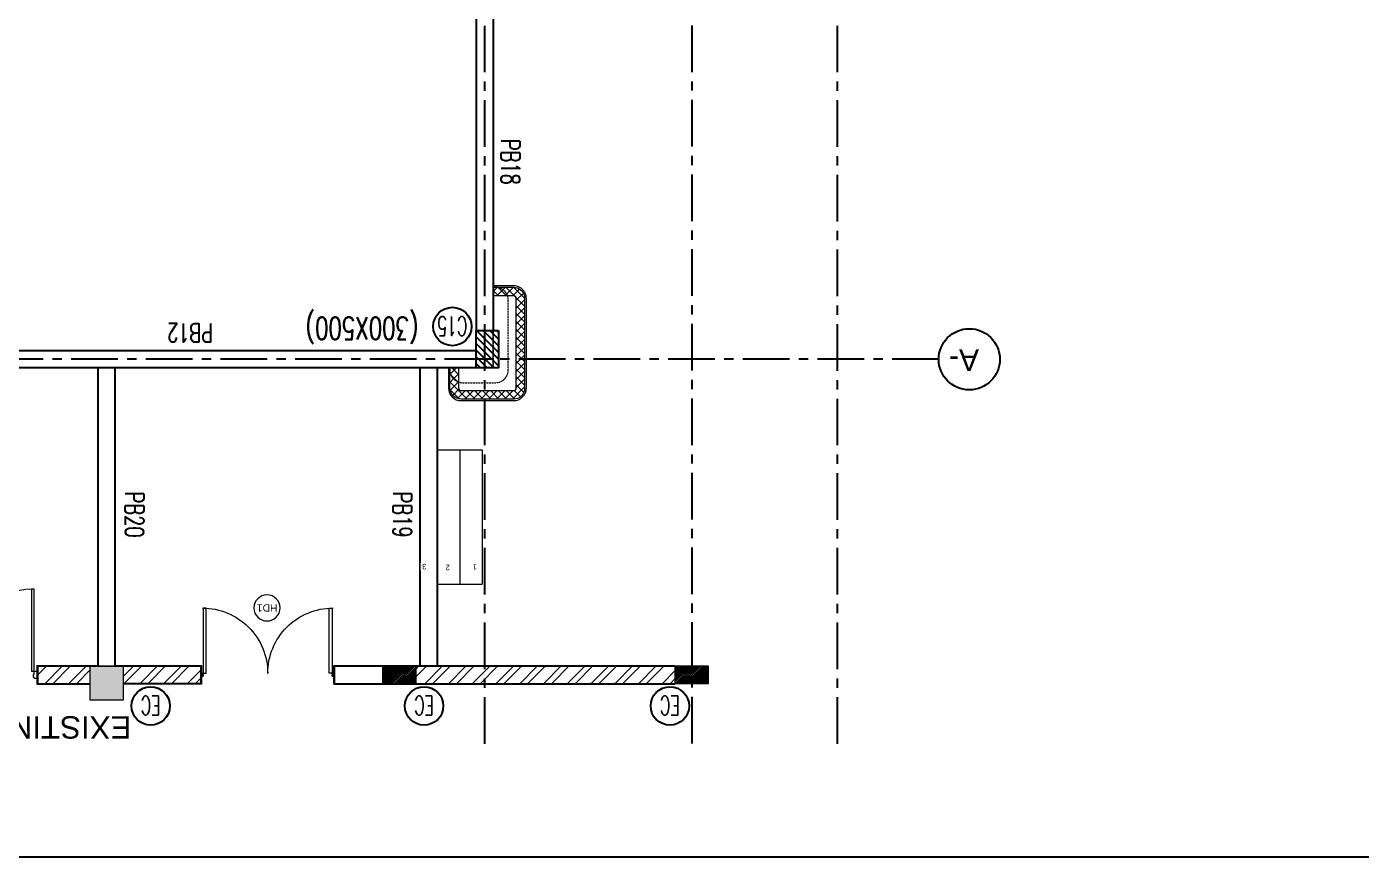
# Model space of a CAD drawing. Header units: millimetres. Extents: x 2659630 to 6742168, y -2425387 to -732288.
# Drawn here: x 3303047 to 3320932, y -1261264 to -1250130 of the extents above; entities that cross this region are included whole.
import ezdxf
from ezdxf.enums import TextEntityAlignment as Align

# ---------------------------------------------------------------- set-up
doc = ezdxf.new("R2010")
doc.units = ezdxf.units.MM
doc.linetypes.add('CENTER', pattern=[2, 1.25, -0.25, 0.25, -0.25])
doc.linetypes.add('Overhead', pattern=[3.96875, 2.38125, -1.5875])
for name, color, linetype, lineweight in [('A-ANNO-DIMS', 211, 'Continuous', 9), ('A-DETL-THIN', 151, 'Continuous', 18), ('A-DOOR', 31, 'Continuous', 18), ('A-DOOR-FRAM', 31, 'Continuous', 18), ('A-DOOR-IDEN', 31, 'Continuous', 9), ('A-FLOR-OVHD', 1, 'Overhead', 18), ('A-GENM', 13, 'Continuous', 18), ('A-hatch', 253, 'Continuous', 0), ('A-PLASTER', 50, 'Continuous', 0), ('A-RCC', 2, 'Continuous', 0), ('A-STAIRS', 31, 'Continuous', 18), ('A-WALL', 113, 'Continuous', 9), ('A-WALL-PATT', 111, 'Continuous', 0), ('licensing text', 7, 'Continuous', 5)]:
    doc.layers.add(name, color=color, linetype=linetype, lineweight=lineweight)
for name, color, linetype in [('A-TEXT-0', 7, 'Continuous'), ('S-BEAM NO', 3, 'Continuous'), ('S-BEAM OUTER', 4, 'Continuous'), ('S-COLUMN', 1, 'Continuous'), ('S-COLUMN CIRCLE', 9, 'Continuous'), ('S-COLUMN HATCH', 8, 'Continuous'), ('S-COLUMN NO', 2, 'Continuous'), ('S-COLUMN SIZES', 2, 'Continuous'), ('S-GRIDE CIRCLE', 8, 'Continuous'), ('S-GRIDE LINE', 8, 'CENTER'), ('S-GRIDE NO', 1, 'Continuous')]:
    doc.layers.add(name, color=color, linetype=linetype)
doc.layers.get('A-ANNO-DIMS').off()
doc.styles.add('Arial', font='arial.ttf', dxfattribs={"height": 123})
doc.styles.add('Arial_1', font='arial.ttf', dxfattribs={"height": 98.35329341317356})
doc.styles.add('Arial_4', font='arial.ttf', dxfattribs={"height": 73.76497005988024})
doc.styles.add('ROMANS', font='r.shx', dxfattribs={"width": 0.7})
pattern_1 = [(225, (3478539.150165644, -1085066.619963943), (159.0990257669731, -159.0990257669733), []), (225, (3478433.084148644, -1085066.619963943), (159.0990257669731, -159.0990257669733), [])]

# ---------------------------------------------------------------- blocks, each defined once
blk = doc.blocks.new('A$C2D2C472C')
at = {"layer": 'A-WALL-PATT'}
h = blk.add_hatch(dxfattribs=at)
h.set_pattern_fill('ANSI37', color=256, scale=600, style=0)
h.set_pattern_definition([(45, (-102930.4976328127, -114895.0412800389), (-53.03300858899107, 53.03300858899107), []), (135, (-102930.4976328127, -114895.0412800389), (-53.03300858899107, -53.03300858899106), [])])
edge = h.paths.add_edge_path()
edge.add_line((944.9995019281778, 1920.086653618404), (945.0008851355669, 2189.884832272088))
edge.add_arc((910.0008851359307, 2189.884989272134), 34.99999999998833, 359.9997429874282, 449.9997132388004)
edge.add_line((910.0010603083792, 2224.884989271683), (206.5573315929068, 2224.905706588062))
edge.add_arc((206.3435287130415, 2190.119336553427), 34.78702706265661, 89.64785493841943, 180.3515355871881)
edge.add_line((171.5571564060956, 2189.90590370784), (171.5104949169763, 989.9413756946597))
edge.add_arc((206.436017342523, 989.8668982434319), 34.92560183573225, 179.8778189455847, 270.1221930522632)
edge.add_line((206.5105021072231, 954.9413758334849), (479.9996885845903, 954.8601867418038))
edge.add_line((479.9996885845903, 954.8601867418038), (480.0000001211592, 839.860185584781))
edge.add_line((480.0000001211592, 839.860185584781), (206.5104973261623, 839.9413757038274))
edge.add_arc((206.4964083629893, 989.9011490803969), 149.9597740384099, 192.8758880656439, 270.00538303110875, ccw=False)
edge.add_line((60.30736402368348, 956.4841302904388), (60.0000001211738, 2189.906551396358))
edge.add_arc((204.1890972755355, 2195.622790524605), 144.3023600914457, 89.0594131363834, 182.2702476428867, ccw=False)
edge.add_arc((117.0175473045965, -14981488.51647655), 14983828.42245068, 89.99696775482101, 89.99965761188861, ccw=False)
edge.add_arc((909.9946922726667, 2189.870040024718), 150.0149508471489, 45.00209331497581, 89.99734813771352, ccw=False)
edge.add_arc((910.01583289064, 2189.891182187523), 149.9850524061101, -0.0026534085425282683, 45.00209331497041, ccw=False)
edge.add_line((1060.000885135916, 2189.884236272439), (1059.999510428475, 1919.979855106591))
edge.add_line((1059.999510428475, 1919.979855106591), (944.9995019281778, 1920.086653618404))
at = {"layer": 'A-DETL-THIN'}
for p, q in [((480.0000001211592, 1919.979955135757), (480.0000001211592, 1470.080902119953)), ((710.0000001211592, 1919.979855106591), (480.0000001211592, 1919.979955135757))]:
    blk.add_line(p, q, dxfattribs=at)
at = {"layer": 'A-FLOR-OVHD'}
blk.add_lwpolyline([(1060.015039278995, 1919.979955135757, 0.4573553732653892), (889.9995013178414, 2119.980286205158), (449.9996685099031, 2119.973406029894, 0.4142135623730199), (279.9996685099031, 1949.973406029894), (279.9996685099031, 1009.833727096237, 0.4142135623730199), (449.9996685099031, 839.8337270962365), (480.0000001211592, 839.860185584781), (480.0000001211592, 1919.979955135757), (1060.015039278995, 1919.979955135757)], format="xyb", close=True, dxfattribs=at)
at = {"layer": 'A-GENM'}
for centre, radius, start, end in [((206.5571564055426, 2189.905706589925, -2.762502891338284e-08), 169.9999999999744, 89.99971323877656, 179.9996773135824), ((206.5467242484883, 989.8615372594359, -2.762502891338284e-08), 170.0000000001621, 179.9997132120961, 192.8568556227206), ((206.5467242484883, 989.8615372594359, -2.762502891338284e-08), 170.0000000001625, 192.8568562060331, 205.7139980939878), ((206.5467242484883, 989.8615372594359, -2.762502891338284e-08), 170.0000000001625, 205.7139991560489, 218.5711406565557), ((206.5467242484883, 989.8615372594359, -2.762502891338284e-08), 170.0000000001626, 218.5711444577068, 231.4282852556994), ((206.5467242484883, 989.8615372594359, -2.762502891338284e-08), 170.0000000001625, 231.4282863473983, 244.2854281885292), ((206.5467242484883, 989.8615372594359, -2.762502891338284e-08), 170.0000000001627, 244.2854285476412, 269.9997141992719)]:
    blk.add_arc(centre, radius, start, end, dxfattribs=at)
at = {"layer": 'A-PLASTER'}
for p, q in [((910.0017360480997, 2359.885395422127, -2.762502891338284e-08), (206.5580073158635, 2359.90570658783, -2.762502891338284e-08)), ((36.55692833581998, 2189.906664038426, -2.762502891338284e-08), (36.54672009665228, 989.8623881688254, -2.762502891338284e-08)), ((1079.999501315979, 1919.979855106591), (1080.000885134054, 2189.884135680288, -2.762502891338284e-08)), ((206.5458762606868, 819.9414255178854, -2.762502891338284e-08), (480.0000001226144, 819.9412260005774, -2.762502891338284e-08))]:
    blk.add_line(p, q, dxfattribs=at)
for centre, radius, start, end in [((206.5109611537046, 2189.98556824922, -2.762502891338284e-08), 169.9999999999743, 90, 179.9999640931486), ((910.0008851359162, 2189.884990713108, -2.762502891338284e-08), 169.9999999999609, 359.9997426539467, 89.99971323877656), ((206.5104903323372, 989.941375704002, -2.762502891338284e-08), 170.0000000001521, 180, 192.8571423899843), ((206.5104903323372, 989.941375704002, -2.762502891338284e-08), 170.0000000001525, 192.8571429953589, 205.7142848382652), ((206.5104903323372, 989.941375704002, -2.762502891338284e-08), 170.0000000001525, 205.7142859913077, 218.571427457844), ((206.5104903323372, 989.941375704002, -2.762502891338284e-08), 170.0000000001527, 218.5714312821734, 231.4285719809424), ((206.5104903323372, 989.941375704002, -2.762502891338284e-08), 170.0000000001525, 231.4285730814951, 244.2857149782696), ((206.5104903323372, 989.941375704002, -2.762502891338284e-08), 170.0000000001525, 244.2857153780311, 270.0000009705005)]:
    blk.add_arc(centre, radius, start, end, dxfattribs=at)
at = {"layer": 'A-WALL'}
blk.add_lwpolyline([(944.9995019281778, 1920.086653618404), (945.0008851355669, 2189.884832272088, 0.4142134102995745), (910.0010603083792, 2224.884989271683), (206.5573315929068, 2224.905706588062, 0.4178153354241026), (171.5571564060956, 2189.90590370784), (171.5104949169763, 989.9413756946597, 0.415463343301321), (206.5105021072231, 954.9413758334849), (479.9996885845903, 954.8601867418038), (480.0000001211592, 839.860185584781), (206.5104973261623, 839.9413757038274, -0.3498496930690036), (60.30736402368348, 956.4841302904388), (60.0000001211738, 2189.906551396358, -0.4307240834562548), (206.55790714467, 2339.905706588033, -1.173671556007594e-05), (910.0016355238768, 2339.884990711187, -0.1988908435200889), (1016.067405691763, 2295.950504510794, -0.1989338984303118), (1060.000885135916, 2189.884236272439), (1059.999510428475, 1919.979855106591)], format="xyb", close=True, dxfattribs=at)
blk = doc.blocks.new('DOOR D9-1800X2500-PLN')
at = {"layer": 'A-DOOR'}
for p, q in [((11.9993177378783, 39.99970426291111, 8.664394364222292e-09), (12.00677708993317, 24.99970611758181, 8.664394364222292e-09)), ((12.01174999139039, 14.99970735411625, 8.664394364222292e-09), (12.01920934353257, -0.0002907912130467594, 8.664394364222292e-09)), ((12.01920934353257, 0.01260286328033544, 8.664394364222292e-09), (37.01920625238563, 0.0001706097973510623, 8.664394364222292e-09)), ((22.02666745908209, 15.00762810718152, 8.664394364222292e-09), (12.02666869558743, 15.01260100860964, 8.664394364222292e-09)), ((12.03164159704465, 25.01259977210429, 8.664394364222292e-09), (22.03164036048111, 25.00762687070528, 8.664394364222292e-09)), ((37.03909785792348, 40.0001656638924, 8.664394364222292e-09), (12.03910094912862, 40.01259791740449, 8.664394364222292e-09)), ((14.02020367645309, 2.011608035711106, 8.664394364222292e-09), (14.0256738679891, 13.01160667554359, 8.664394364222292e-09)), ((22.0202026872721, 2.007629714586074, 8.664394364222292e-09), (14.02020367645309, 2.011608035711106, 8.664394364222292e-09)), ((14.0256738679891, 13.01160667554359, 8.664394364222292e-09), (22.02567287886632, 13.00762835447676, 8.664394364222292e-09)), ((14.03263592996518, 27.01160494456417, 8.664394364222292e-09), (14.03810612150119, 38.01160358439665, 8.664394364222292e-09)), ((22.03263494078419, 27.00762662341003, 8.664394364222292e-09), (14.03263592996518, 27.01160494456417, 8.664394364222292e-09)), ((14.03810612150119, 38.01160358439665, 8.664394364222292e-09), (22.0381051323202, 38.00762526327162, 8.664394364222292e-09)), ((22.02567287886632, 13.00762835447676, 8.664394364222292e-09), (22.0202026872721, 2.007629714586074, 8.664394364222292e-09)), ((22.03164036048111, 25.00762687070528, 8.664394364222292e-09), (22.02666745908209, 15.00762810718152, 8.664394364222292e-09)), ((22.0381051323202, 38.00762526327162, 8.664394364222292e-09), (22.03263494078419, 27.00762662341003, 8.664394364222292e-09)), ((24.0241807612183, 10.00663414516021, 8.664394364222292e-09), (24.03412656401633, 30.00663167220773, 8.664394364222292e-09)), ((30.02418001933256, 10.00365040433826, 8.664394364222292e-09), (24.0241807612183, 10.00663414516021, 8.664394364222292e-09)), ((24.03412656401633, 30.00663167220773, 8.664394364222292e-09), (30.03412582213059, 30.00364793135668, 8.664394364222292e-09)), ((25.68830918543972, 5.887279835587833, 8.664394364222292e-09), (25.68936270766426, 8.005805819178931, 8.664394364222292e-09)), ((25.68936270766426, 8.005805819178931, 8.664394364222292e-09), (34.52318488279707, 8.001412845973391, 8.664394364222292e-09)), ((25.70129767101025, 32.00580285163596, 8.664394364222292e-09), (25.70235119323479, 34.12432883522706, 8.664394364222292e-09)), ((34.53511984596844, 32.00140987843042, 8.664394364222292e-09), (25.70129767101025, 32.00580285163596, 8.664394364222292e-09)), ((27.7396979155892, 3.504785651137354, 8.664394364222292e-09), (26.94534176186426, 3.50518067664234, 8.664394364222292e-09)), ((26.96175233650138, 36.50517659628531, 8.664394364222292e-09), (27.75610849028453, 36.50478157075122, 8.664394364222292e-09)), ((27.73895198039827, 2.004785836616065, 8.664394364222292e-09), (27.7396979155892, 3.504785651137354, 8.664394364222292e-09)), ((34.52020114194602, 2.001413587859133, 8.664394364222292e-09), (27.73895198039827, 2.004785836616065, 8.664394364222292e-09)), ((27.75610849028453, 36.50478157075122, 8.664394364222292e-09), (27.75685442547547, 38.00478138530161, 8.664394364222292e-09)), ((27.75685442547547, 38.00478138530161, 8.664394364222292e-09), (34.53810358681949, 38.00140913654468, 8.664394364222292e-09)), ((30.03412582213059, 30.00364793135668, 8.664394364222292e-09), (30.02418001933256, 10.00365040433826, 8.664394364222292e-09)), ((32.02417977206642, 10.00265582403517, 8.664394364222292e-09), (32.03412557486445, 30.0026533510827, 8.664394364222292e-09)), ((34.52417946295463, 10.00141259867814, 8.664394364222292e-09), (32.02417977206642, 10.00265582403517, 8.664394364222292e-09)), ((32.03412557486445, 30.0026533510827, 8.664394364222292e-09), (34.53412526569446, 30.00141012572567, 8.664394364222292e-09)), ((34.52318488279707, 8.001412845973391, 8.664394364222292e-09), (34.52020114194602, 2.001413587859133, 8.664394364222292e-09)), ((34.52666591361049, 15.00141198045458, 8.664394364222292e-09), (34.52417946295463, 10.00141259867814, 8.664394364222292e-09)), ((37.02666560452781, 15.00016875509755, 8.664394364222292e-09), (34.52666591361049, 15.00141198045458, 8.664394364222292e-09)), ((34.53412526569446, 30.00141012572567, 8.664394364222292e-09), (34.5316388150095, 25.00141074397834, 8.664394364222292e-09)), ((34.5316388150095, 25.00141074397834, 8.664394364222292e-09), (37.03163850586861, 25.00016751862131, 8.664394364222292e-09)), ((34.53810358681949, 38.00140913654468, 8.664394364222292e-09), (34.53511984596844, 32.00140987843042, 8.664394364222292e-09)), ((37.01920625238563, 0.0001706097973510623, 8.664394364222292e-09), (37.02666560452781, 15.00016875509755, 8.664394364222292e-09)), ((37.03163850586861, 25.00016751862131, 8.664394364222292e-09), (37.03909785792348, 40.0001656638924, 8.664394364222292e-09)), ((1763.021598934632, 40.00010571128223, 7.991541642305387e-09), (1788.021595843427, 40.01253796479432, 7.991541642305387e-09)), ((1763.029058286687, 25.00010756601114, 7.991541642305387e-09), (1763.021598934632, 40.00010571128223, 7.991541642305387e-09)), ((1765.529057977546, 25.00135079136817, 7.991541642305387e-09), (1763.029058286687, 25.00010756601114, 7.991541642305387e-09)), ((1763.034031188028, 15.00010880248738, 7.991541642305387e-09), (1765.534030878945, 15.0013520278444, 7.991541642305387e-09)), ((1763.04149054017, 0.000110657187178731, 7.991541642305387e-09), (1763.034031188028, 15.00010880248738, 7.991541642305387e-09)), ((1788.041487449023, 0.01254291067016311, 7.991541642305387e-09), (1763.04149054017, 0.000110657187178731, 7.991541642305387e-09)), ((1772.303842367081, 38.00472143269144, 7.991541642305387e-09), (1765.522593205736, 38.00134918393451, 7.991541642305387e-09)), ((1765.522593205736, 38.00134918393451, 7.991541642305387e-09), (1765.525576946588, 32.00134992582025, 7.991541642305387e-09)), ((1765.525576946588, 32.00134992582025, 7.991541642305387e-09), (1774.359399121546, 32.00574289902579, 7.991541642305387e-09)), ((1768.026571217692, 30.00259339847253, 7.991541642305387e-09), (1765.526571526862, 30.0013501731155, 7.991541642305387e-09)), ((1765.526571526862, 30.0013501731155, 7.991541642305387e-09), (1765.529057977546, 25.00135079136817, 7.991541642305387e-09)), ((1765.534030878945, 15.0013520278444, 7.991541642305387e-09), (1765.536517329601, 10.00135264606797, 7.991541642305387e-09)), ((1765.536517329601, 10.00135264606797, 7.991541642305387e-09), (1768.03651702049, 10.002595871425, 7.991541642305387e-09)), ((1774.371334084892, 8.005745866568759, 7.991541642305387e-09), (1765.537511909759, 8.001352893363219, 7.991541642305387e-09)), ((1765.537511909759, 8.001352893363219, 7.991541642305387e-09), (1765.54049565061, 2.001353635248961, 7.991541642305387e-09)), ((1765.54049565061, 2.001353635248961, 7.991541642305387e-09), (1772.321744812158, 2.004725884005893, 7.991541642305387e-09)), ((1768.03651702049, 10.002595871425, 7.991541642305387e-09), (1768.026571217692, 30.00259339847253, 7.991541642305387e-09)), ((1776.02657022854, 30.00657171959756, 7.991541642305387e-09), (1770.026570970425, 30.00358797874651, 7.991541642305387e-09)), ((1770.026570970425, 30.00358797874651, 7.991541642305387e-09), (1770.036516773223, 10.00359045172809, 7.991541642305387e-09)), ((1770.036516773223, 10.00359045172809, 7.991541642305387e-09), (1776.036516031338, 10.00657419255003, 7.991541642305387e-09)), ((1772.304588302271, 36.50472161814105, 7.991541642305387e-09), (1772.303842367081, 38.00472143269144, 7.991541642305387e-09)), ((1773.098944456055, 36.50511664367514, 7.991541642305387e-09), (1772.304588302271, 36.50472161814105, 7.991541642305387e-09)), ((1772.320998876967, 3.504725698527182, 7.991541642305387e-09), (1773.115355030692, 3.505120724032167, 7.991541642305387e-09)), ((1772.321744812158, 2.004725884005893, 7.991541642305387e-09), (1772.320998876967, 3.504725698527182, 7.991541642305387e-09)), ((1774.359399121546, 32.00574289902579, 7.991541642305387e-09), (1774.358345599321, 34.12426888261689, 7.991541642305387e-09)), ((1774.372387607116, 5.887219882977661, 7.991541642305387e-09), (1774.371334084892, 8.005745866568759, 7.991541642305387e-09)), ((1776.036516031338, 10.00657419255003, 7.991541642305387e-09), (1776.02657022854, 30.00657171959756, 7.991541642305387e-09)), ((1786.022590671055, 38.01154363178648, 7.991541642305387e-09), (1778.022591660236, 38.00756531066145, 7.991541642305387e-09)), ((1778.022591660236, 38.00756531066145, 7.991541642305387e-09), (1778.028061851772, 27.00756667079986, 7.991541642305387e-09)), ((1778.028061851772, 27.00756667079986, 7.991541642305387e-09), (1786.028060862591, 27.011544991954, 7.991541642305387e-09)), ((1788.029055195511, 25.01253981949412, 7.991541642305387e-09), (1778.029056432075, 25.00756691809511, 7.991541642305387e-09)), ((1778.029056432075, 25.00756691809511, 7.991541642305387e-09), (1778.034029333474, 15.00756815457135, 7.991541642305387e-09)), ((1778.034029333474, 15.00756815457135, 7.991541642305387e-09), (1788.034028096969, 15.01254105599946, 7.991541642305387e-09)), ((1786.035022924567, 13.01154672293342, 7.991541642305387e-09), (1778.03502391369, 13.00756840186659, 7.991541642305387e-09)), ((1778.03502391369, 13.00756840186659, 7.991541642305387e-09), (1778.040494105284, 2.007569761975901, 7.991541642305387e-09)), ((1778.040494105284, 2.007569761975901, 7.991541642305387e-09), (1786.040493116103, 2.011548083100934, 7.991541642305387e-09)), ((1786.028060862591, 27.011544991954, 7.991541642305387e-09), (1786.022590671055, 38.01154363178648, 7.991541642305387e-09)), ((1786.040493116103, 2.011548083100934, 7.991541642305387e-09), (1786.035022924567, 13.01154672293342, 7.991541642305387e-09)), ((1788.048946801166, 14.99964740150608, 7.991541642305387e-09), (1788.041487449023, -0.0003507438232190907, 7.991541642305387e-09)), ((1788.061379054678, 39.99964431030094, 7.991541642305387e-09), (1788.053919702623, 24.99964616497164, 7.991541642305387e-09))]:
    blk.add_line(p, q, dxfattribs=at)
for points, elevation in [([(76.64277656149352, 40.0452803390217), (76.64277656149352, 915.0253705765645), (37.03912029298954, 915.0253705765645), (37.03912029298954, 40.0452803390217)], 8.664394364222292e-09), ([(1723.417920231062, 40.04522038641153), (1723.417920231062, 915.0253106239543), (1763.021576499566, 915.0253106239543), (1763.021576499566, 40.04522038641153)], 7.991541642305387e-09)]:
    blk.add_lwpolyline(points, close=True, dxfattribs=dict(at, elevation=elevation))
for centre, radius, start, end in [((25.03912029298954, 40.04528033910901), 874.9800902375383, 359.997015564182, 90), ((1774.999298394076, 40.04528033910901), 874.9800902375383, 90, 180.002984435818), ((25.00909897327074, 4.006143613019958, 8.664394364222292e-09), 2.000000000000064, 70.1471831666576, 345.4939951868713), ((25.02501225774176, 36.0061396563251, 8.664394364222292e-09), 1.99999999999998, 14.44901955771611, 289.7958315765032), ((1775.035684534814, 36.00607970371493, 7.991541642305387e-09), 1.99999999999998, 250.2041684219278, 165.5509804422839), ((1775.051597819285, 4.006083660409786, 7.991541642305387e-09), 2.000000000000064, 194.5060048131287, 109.852816831774)]:
    blk.add_arc(centre, radius, start, end, dxfattribs=at)
blk = doc.blocks.new('M_Door Tag_Mahindra_2_0mm_2 - M_Door Tag_Mahindra 2-3264029-GROUND FLOOR PLAN-01')
at = {"layer": 'A-DOOR-IDEN'}
blk.add_circle((0, 0), 3.500000000000003, dxfattribs=at)
blk = doc.blocks.new('A$C649E5817')
at = {"layer": 'A-DOOR-FRAM'}
for p, q in [((0.0005058711394667625, 1190.020785956323), (12.02437509284937, 1190.038768510567)), ((0.1837878702499438, 1110.020970598329), (0.0005058711394667625, 1190.020785956323)), ((12.14402066636831, 1110.038857979758), (0.1837878702499438, 1110.020970598329)), ((12.00941939614131, 1200.038757326925), (40.00938808193314, 1200.080633277656)), ((12.02437509284937, 1190.038768510567), (12.00941939614131, 1200.038757326925)), ((12.15897636307636, 1100.0388691634), (12.14402066636831, 1110.038857979758)), ((50.15893386522657, 1100.095700810838), (12.15897636307636, 1100.0388691634)), ((40.00938808193314, 1200.080633277656), (60.04675495636184, 1175.110572630161)), ((60.09162204645691, 1145.110606181115), (50.09163323009852, 1145.095650484407)), ((50.09163323009852, 1145.095650484407), (50.15893386522657, 1100.095700810838)), ((60.04675495636184, 1175.110572630161), (60.09162204645691, 1145.110606181115)), ((1159.945948484557, 1199.819201007602), (1140.02320568345, 1174.757590538997)), ((1140.02320568345, 1174.757590538997), (1140.115800005733, 1144.757733434468)), ((1140.115800005733, 1144.757733434468), (1150.115752373909, 1144.788598208572)), ((1150.115752373909, 1144.788598208572), (1150.254643857334, 1099.788812551793)), ((1150.254643857334, 1099.788812551793), (1188.254462856392, 1099.906098693347)), ((1187.945815115469, 1199.905622375081), (1159.945948484557, 1199.819201007602)), ((1187.976679889543, 1189.905670006905), (1187.945815115469, 1199.905622375081)), ((1200.000505286385, 1189.942781449121), (1187.976679889543, 1189.905670006905)), ((1188.223598082317, 1109.906051061524), (1200.183787285496, 1109.942966091156)), ((1188.254462856392, 1099.906098693347), (1188.223598082317, 1109.906051061524)), ((1200.183787285496, 1109.942966091156), (1200.000505286385, 1189.942781449121))]:
    blk.add_line(p, q, dxfattribs=at)
blk.add_lwpolyline([(84.0297396221431, 1100.095700810838), (50.15893386522657, 1100.095700810838), (50.15893386522657, -5.198680446483195e-05), (84.0297396221431, -5.198680446483195e-05)], close=True, dxfattribs=at)
blk.add_arc((50.15893386522657, 1100.095700810838), 1100.095752797656, 270, 359.9840164800158, dxfattribs=at)

msp = doc.modelspace()

# ---------------------------------------------------------------- hatches: boundary and pattern name
at = {"layer": 'A-hatch', "true_color": 0x939598}
h = msp.add_hatch(dxfattribs=at)
h.set_pattern_fill('ANSI31', color=252, scale=5, angle=179.9997011708711)
h.set_pattern_definition([(224.9997011708711, (11627699.21277816, 852642.3916250551), (11.22526160494056, -11.22537869742697), [])])
h.paths.add_polyline_path([(3308264.463560036, -1258702.707754961), (3307814.463560025, -1258702.709871524), (3307814.462360251, -1258932.748067522), (3308264.462360236, -1258932.750414512)])
h = msp.add_hatch(dxfattribs=at)
h.set_pattern_fill('ANSI31', color=252, scale=5, angle=179.9997011708711)
h.set_pattern_definition([(224.9997011708711, (11631619.19804639, 852642.3711801674), (11.22526160494056, -11.22537869742697), [])])
h.paths.add_polyline_path([(3312184.448828259, -1258702.728199848), (3311734.448828247, -1258702.730316411), (3311734.447628473, -1258932.768512409), (3312184.447628458, -1258932.770859399)])
at = {"layer": 'A-WALL-PATT'}
h = msp.add_hatch(dxfattribs=at)
h.set_pattern_fill('ANSI32', color=256, scale=600, angle=180, style=0)
h.set_pattern_definition(pattern_1)
h.paths.add_polyline_path([(3303196.047636139, -1258932.76113416), (3303894.447509688, -1258932.746449134), (3303894.448709676, -1258702.66738496), (3303196.048836105, -1258702.686446074)])
h = msp.add_hatch(dxfattribs=at)
h.set_pattern_fill('ANSI32', color=256, scale=600, angle=180, style=0)
h.set_pattern_definition(pattern_1)
h.paths.add_polyline_path([(3304344.447508933, -1258932.892253834), (3305376.852495604, -1258932.837728824), (3305376.853646879, -1258702.828787298), (3304344.448708489, -1258702.896327383)])
h = msp.add_hatch(dxfattribs=at)
h.set_pattern_fill('ANSI32', color=256, scale=600, angle=180, style=0)
h.set_pattern_definition(pattern_1)
h.paths.add_polyline_path([(3308264.462360068, -1258932.784418373), (3311734.447593654, -1258932.757552714), (3311734.448793469, -1258702.711899426), (3308264.463560246, -1258702.667824154)])
at = {"layer": 'S-COLUMN HATCH', "true_color": 0x939598}
h = msp.add_hatch(dxfattribs=at)
h.set_pattern_fill('ANSI31', color=252, scale=20, angle=89.99999999999999)
h.set_pattern_definition([(134.9999999999999, (4183999.516394824, 2396113.727303405), (-44.90128060534577, -44.90128060534575), [])])
h.paths.add_polyline_path([(3309369.374387415, -1254202.996574806), (3309369.374387415, -1254702.995375226), (3309069.372040418, -1254702.995375226), (3309069.372040418, -1254202.996574806)])

# ---------------------------------------------------------------- linework, layer by layer
at = {"layer": 'A-DETL-THIN'}
msp.add_line((3308319.372040418, -1258702.668521594, -2.762502891338284e-08), (3308549.372040418, -1258702.819686122, -2.762502891338284e-08), dxfattribs=at)
at = {"layer": 'A-hatch', "color": 252, "true_color": 0x939598}
for points in [[(3303894.448709155, -1258702.76719178), (3304344.372124483, -1259152.76963243), (3303894.448709155, -1259152.76728583)], [(3304344.372124483, -1258702.76953838), (3304344.372124483, -1259152.76963243), (3303894.448709155, -1258702.76719178)]]:
    msp.add_solid(points, dxfattribs=at)
at = {"layer": 'A-PLASTER'}
for p, q in [((3303184.048898711, -1258690.682690188), (3303184.047573551, -1258944.761386484)), ((3303184.048898711, -1258690.682690188), (3303992.315255835, -1258690.665276468)), ((3304246.315335846, -1258690.902747257), (3305388.853706947, -1258690.828002227)), ((3305388.853706947, -1258690.828002227), (3305388.852435543, -1258944.837095081, -1.38125144566927e-08)), ((3307164.705815471, -1258944.792933016), (3307164.705815469, -1258690.653855182, -1.381251445669142e-08)), ((3307164.705815469, -1258690.653855182), (3311734.448945892, -1258690.711899427)), ((3303184.047573551, -1258944.761386484), (3303894.447762008, -1258944.746449132)), ((3305388.852435543, -1258944.837095081), (3304344.448742476, -1258944.892253785)), ((3307164.705815471, -1258944.792933016), (3311734.447734918, -1258944.757552713))]:
    msp.add_line(p, q, dxfattribs=at)
at = {"layer": 'A-RCC'}
for p, q in [((3303894.448709163, -1258702.765822588), (3303894.446362159, -1259152.767285818)), ((3303894.448709163, -1258702.765822588), (3304344.448709157, -1258702.768169588)), ((3304344.448960884, -1258702.776905236), (3303894.448960888, -1258702.774558238)), ((3304344.446362152, -1259152.769632817), (3304344.448709157, -1258702.768169588)), ((3307814.463559645, -1258702.782071378), (3307814.462360076, -1258932.782071374)), ((3308264.463559638, -1258702.784418376), (3307814.463559645, -1258702.782071378)), ((3308264.462360068, -1258932.784418373), (3308264.463559638, -1258702.784418376)), ((3311734.448792967, -1258702.808081711), (3311734.44759339, -1258932.808081707)), ((3312184.448792963, -1258702.810428711), (3311734.448792967, -1258702.808081711)), ((3311734.463559593, -1258702.802516341), (3311734.462360016, -1258932.802516337)), ((3312184.463559589, -1258702.804863341), (3311734.463559593, -1258702.802516341)), ((3312184.447593386, -1258932.810428707), (3312184.448792963, -1258702.810428711)), ((3312184.462360012, -1258932.804863337), (3312184.463559589, -1258702.804863341)), ((3307814.462360076, -1258932.782071374), (3308264.462360068, -1258932.784418373)), ((3311734.44759339, -1258932.808081707), (3312184.447593386, -1258932.810428707)), ((3311734.462360016, -1258932.802516337), (3312184.462360012, -1258932.804863337)), ((3303894.446362159, -1259152.767285818), (3304344.446362152, -1259152.769632817))]:
    msp.add_line(p, q, dxfattribs=at)
at = {"layer": 'A-STAIRS'}
for p, q in [((3308548.092893277, -1255802.820017388, -2.762502891338284e-08), (3309148.092893228, -1255802.827638505, -2.762502891338284e-08)), ((3308549.390022151, -1255802.819686412, -2.762502891338284e-08), (3308549.3671588, -1257602.819686122, -2.762502891338284e-08)), ((3308849.390022127, -1255802.823496971, -2.762502891338284e-08), (3308849.367158776, -1257602.82349668, -2.762502891338284e-08)), ((3309149.390022103, -1255802.827307529, -2.762502891338284e-08), (3309149.367158778, -1257602.825261569, -2.762502891338284e-08)), ((3308550.348728608, -1257602.820017098, -2.762502891338284e-08), (3309150.348728586, -1257602.825592544, -2.762502891338284e-08))]:
    msp.add_line(p, q, dxfattribs=at)
at = {"layer": 'A-WALL'}
for p, q in [((3303196.048836126, -1258702.682431657), (3303196.047636139, -1258932.76113416)), ((3303196.048836126, -1258702.682431657), (3304004.315193249, -1258702.665017938)), ((3304234.315273255, -1258702.903532329), (3305376.852495633, -1258702.828787373)), ((3305376.853646863, -1258702.83204047, -1.381251445669142e-08), (3305376.852495633, -1258932.832001529, -1.381251445669142e-08)), ((3307176.705815471, -1258932.792000505, -1.381251445669142e-08), (3307176.705815469, -1258702.655385041, -1.381251445669142e-08)), ((3307176.852495633, -1258702.654009469), (3311734.44879347, -1258702.711899426)), ((3303196.047636139, -1258932.76113416), (3303894.447509688, -1258932.746449134)), ((3305376.852495633, -1258932.837728824), (3304344.448108713, -1258932.892253802)), ((3307176.852495633, -1258932.792838972), (3311734.447642011, -1258932.757552713))]:
    msp.add_line(p, q, dxfattribs=at)
at = {"layer": 'A-WALL', "color": 1}
msp.add_line((3311734.44879347, -1258702.711899427), (3311734.447641945, -1258932.770551951), dxfattribs=at)
at = {"layer": 'S-BEAM OUTER', "ltscale": 2500}
for p, q in [((3309069.372040418, -1249637.990989268), (3309069.372040418, -1254202.996574806)), ((3309299.372040418, -1249637.990989268), (3309299.372040418, -1254202.996574806)), ((3309069.372040418, -1254472.894844586), (3301332.826125264, -1254472.801516961)), ((3309069.372040418, -1254702.997154634), (3301332.826125264, -1254702.800516352)), ((3304004.315193249, -1258702.665017937), (3304004.363003165, -1254702.833458071)), ((3304234.315273255, -1258702.903532329), (3304234.336136007, -1254702.79970221)), ((3308319.372040418, -1258690.668521593), (3308319.372040418, -1254702.819686122, -2.762502891338284e-08)), ((3308549.372040418, -1254714.995375225), (3308549.321541931, -1258690.671442379))]:
    msp.add_line(p, q, dxfattribs=at)
at = {"layer": 'S-COLUMN', "color": 1}
msp.add_lwpolyline([(3309369.374387415, -1254202.996574806), (3309369.374387415, -1254702.995375226), (3309069.372040418, -1254702.995375226), (3309069.372040418, -1254202.996574806)], close=True, dxfattribs=at)
at = {"layer": 'S-COLUMN CIRCLE'}
for centre in [(3308751.145218387, -1254148.58400054), (3304708.672670976, -1259235.066321274), (3304708.672670976, -1259235.066321274), (3308372.736638322, -1259235.066321274), (3308372.736638322, -1259235.066321274), (3311666.37143699, -1259235.066321274), (3311666.37143699, -1259235.066321274)]:
    msp.add_circle(centre, 257.1428571428572, dxfattribs=at)
at = {"layer": 'S-COLUMN NO', "ltscale": 2500}
msp.add_lwpolyline([(3135960.687099494, -1159977.040539172), (3643425.669162991, -1159977.040539172), (3643425.669162991, -1261264.115582278), (3135960.687099494, -1261264.115582278)], close=True, dxfattribs=at)
at = {"layer": 'S-GRIDE CIRCLE'}
msp.add_circle((3315678.82929882, -1254588.060766285), 409.8360655737707, dxfattribs=at)
msp.add_circle((3315678.82929882, -1254588.060766285), 409.8360655737707, dxfattribs=at)
msp.add_circle((3315678.82929882, -1254588.060766285), 409.8360655737707, dxfattribs=at)
at = {"layer": 'S-GRIDE LINE', "ltscale": 500}
for p, q in [((3309184.3671588, -1259741.448145403), (3309184.3671588, -1237112.268840452)), ((3311959.3671588, -1237112.268840452), (3311959.3671588, -1259741.448145403)), ((3313914.3671588, -1259741.448145403), (3313914.3671588, -1237112.268840452)), ((3315268.99324368, -1254587.995375226), (3283393.762488897, -1254587.995375226))]:
    msp.add_line(p, q, dxfattribs=at)

# ---------------------------------------------------------------- block references
at = {"layer": 'A-ANNO-DIMS', "rotation": 180}
for name, p in [('A$C2D2C472C', (3309779.37204054, -1252782.915924337)), ('A$C649E5817', (3303196.140382402, -1257667.816120059))]:
    msp.add_blockref(name, p, dxfattribs=at)
at = {"layer": 'A-ANNO-DIMS', "xscale": -1}
msp.add_blockref('DOOR D9-1800X2500-PLN', (3307176.874766986, -1258837.886945736, -1.381251445669142e-08), dxfattribs=at)
at = {"layer": 'A-DOOR-IDEN', "xscale": -49.99999999999997, "yscale": 49.99999999999997, "zscale": 49.99999999999997, "rotation": 148.1314105507045}
msp.add_blockref('M_Door Tag_Mahindra_2_0mm_2 - M_Door Tag_Mahindra 2-3264029-GROUND FLOOR PLAN-01', (3306267.009034874, -1257921.216278752, -1.381251445669142e-08), dxfattribs=at)

# ---------------------------------------------------------------- texts
at = {"layer": 'A-DOOR-IDEN', "insert": (3306269.706994399, -1257970.675150292, -1.381251445669142e-08), "char_height": 98.35329341317359, "width": 208.8000000000003, "attachment_point": 2, "rotation": 180.13141055070452, "line_spacing_factor": 0.9385317878468563, "style": 'Arial_1'}
msp.add_mtext('HD1', dxfattribs=at)
at = {"layer": 'licensing text', "style": 'Arial'}
msp.add_text('EXISTING STRUCTURE', height=300, rotation=179.9999749804301, dxfattribs=at).set_placement((3304449.488021561, -1259372.524138127))
at = {"layer": 'S-BEAM NO', "style": 'ROMANS', "width": 0.7}
for s, rotation, p in [('PB18', 270, (3309530.404669572, -1251942.642794205, -4.282894757401401e-06)), ('PB12', 180, (3305237.081888926, -1254232.201673448, -4.282894757401401e-06)), ('PB20', 270, (3304491.665953482, -1256670.53363491, -4.282894757401401e-06)), ('PB19', 270, (3308080.811590985, -1256670.53363491, -4.282894757401401e-06))]:
    msp.add_text(s, height=250.0000166666678, rotation=rotation, dxfattribs=at).set_placement(p, align=Align.MIDDLE_CENTER)
at = {"layer": 'S-COLUMN NO', "style": 'ROMANS', "width": 0.6}
for s, p in [('C15', (3308749.776740344, -1254143.053476066, -5.857740542573181e-07)), ('EC', (3304707.304192933, -1259229.5357968, -5.857740542573181e-07)), ('EC', (3304707.304192933, -1259229.5357968, -5.857740542573181e-07)), ('EC', (3308371.368160279, -1259229.5357968, -5.857740542573181e-07)), ('EC', (3308371.368160279, -1259229.5357968, -5.857740542573181e-07)), ('EC', (3311665.002958947, -1259229.5357968, -5.857740542573181e-07)), ('EC', (3311665.002958947, -1259229.5357968, -5.857740542573181e-07))]:
    msp.add_text(s, height=257.1428571428572, rotation=180, dxfattribs=at).set_placement(p, align=Align.MIDDLE_CENTER)
at = {"layer": 'S-COLUMN SIZES', "lineweight": -2, "style": 'ROMANS', "width": 0.7}
msp.add_text('(300X500)', height=300, rotation=180, dxfattribs=at).set_placement((3307540.70735488, -1254172.122431482, 1.758420671744976e-08), align=Align.MIDDLE_CENTER)
at = {"layer": 'S-GRIDE NO', "style": 'Arial'}
msp.add_text('A-', height=287.9194772048407, rotation=180, dxfattribs=at).set_placement((3315809.654027326, -1254455.058883406))

# ---------------------------------------------------------------- next in the draw order: texts
at = {"layer": 'A-TEXT-0', "color": 7, "char_height": 73.76497005988024, "width": 68.39999999999999, "attachment_point": 3, "rotation": 180.13141055070452, "line_spacing_factor": 0.9385317878468563, "style": 'Arial_4', "bg_fill": 3, "box_fill_scale": 1.25, "bg_fill_color": 0, "bg_fill_transparency": 0}
for s, insert in [('3', (3308347.004125038, -1257404.558245568, -2.762502891338284e-08)), ('2', (3308661.004125038, -1257415.558245568, -2.762502891338284e-08)), ('1', (3309024.006665945, -1257408.378941197, -2.762502891338284e-08))]:
    msp.add_mtext(s, dxfattribs=dict(at, insert=insert))

doc.saveas('drawing.dxf')
